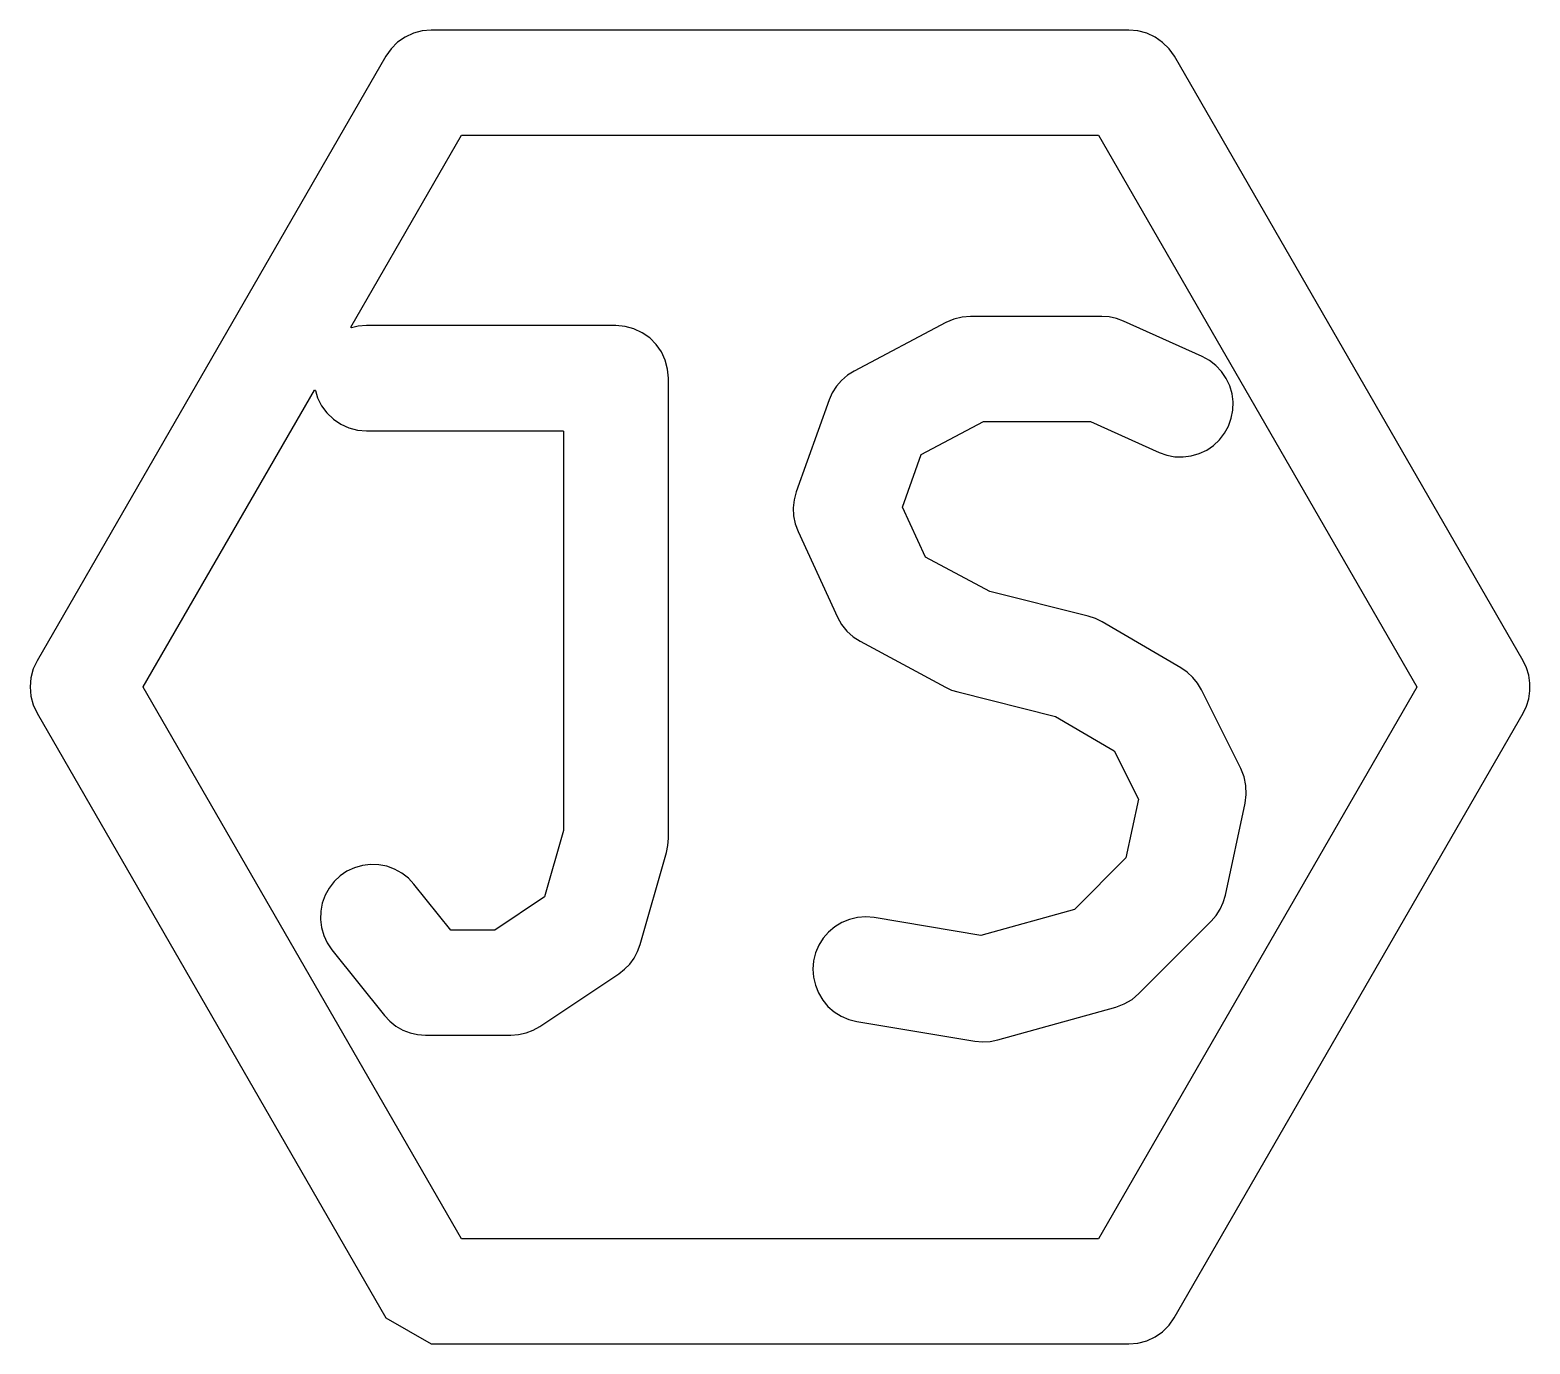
# Model space of a CAD drawing. Header units: millimetres. Extents: x -5.7 to 5.7, y -5 to 5.
import ezdxf

# ---------------------------------------------------------------- set-up
doc = ezdxf.new("R2010")
doc.units = ezdxf.units.MM

msp = doc.modelspace()

# ---------------------------------------------------------------- linework, layer by layer
at = {"layer": 'WATERMARK'}
for points in [[(2.72505, -4.99394), (2.79241, -4.97593), (2.85561, -4.9465), (2.91275, -4.90654), (2.96207, -4.85727), (3.00216, -4.80009), (5.65798, -0.20008), (5.68389, -0.14631), (5.70154, -0.08919), (5.71047, -0.03008), (5.7105, 0.0297), (5.70162, 0.08882), (5.68402, 0.14596), (5.65807, 0.19992), (3.00227, 4.79991), (2.96235, 4.85694), (2.91308, 4.90626), (2.85599, 4.94628), (2.79282, 4.97578), (2.72548, 4.99387), (2.65592, 4.99999), (-2.6557, 5), (-2.72505, 4.99394), (-2.79241, 4.97593), (-2.85561, 4.9465), (-2.91275, 4.90654), (-2.96207, 4.85727), (-3.00216, 4.80009), (-5.65798, 0.20009), (-5.6874, 0.13701), (-5.70549, 0.06967), (-5.7116, 0.00022), (-5.70556, -0.06924), (-5.68755, -0.1366), (-5.65808, -0.1999), (-3.00219, -4.79997), (-2.65609, -4.99984), (2.6557, -5)], [(-2.42328, -4.19983), (-2.42552, -4.19854), (-4.8488, -0.00129), (-4.8488, 0.00129), (-3.54511, 2.25834), (-3.54011, 2.25834), (-3.53828, 2.25651), (-3.52131, 2.2013), (-3.49079, 2.1406), (-3.45071, 2.08627), (-3.40174, 2.03918), (-3.34551, 2.00106), (-3.28363, 1.973), (-3.2179, 1.95582), (-3.15011, 1.95001), (-1.65371, 1.94983), (-1.65017, 1.94629), (-1.65, -1.09328), (-1.79423, -1.59817), (-2.17102, -1.84974), (-2.50664, -1.84983), (-2.78759, -1.5002), (-2.83045, -1.45448), (-2.88, -1.41595), (-2.93496, -1.38565), (-2.99399, -1.36431), (-3.05563, -1.35248), (-3.11837, -1.35043), (-3.18065, -1.35823), (-3.24094, -1.37566), (-3.29776, -1.40232), (-3.34972, -1.43754), (-3.39552, -1.48045), (-3.43405, -1.53), (-3.46435, -1.58496), (-3.48569, -1.64399), (-3.49752, -1.70563), (-3.49957, -1.76837), (-3.49177, -1.83065), (-3.47434, -1.89094), (-3.44768, -1.94776), (-3.41241, -1.9998), (-3.01241, -2.49981), (-2.97182, -2.54344), (-2.92514, -2.58061), (-2.87344, -2.61043), (-2.81788, -2.63222), (-2.7597, -2.64551), (-2.70009, -2.64999), (-2.05009, -2.65), (-1.99159, -2.6457), (-1.93427, -2.63288), (-1.87943, -2.6118), (-1.8282, -2.58287), (-1.22819, -2.18287), (-1.18372, -2.14847), (-1.14444, -2.10812), (-1.11122, -2.06265), (-1.08472, -2.01297), (-1.06542, -1.95997), (-0.86541, -1.25997), (-0.8539, -1.20565), (-0.85001, -1.15009), (-0.85, 2.34989), (-0.85606, 2.41924), (-0.87407, 2.4866), (-0.9035, 2.5498), (-0.94346, 2.60694), (-0.99273, 2.65626), (-1.04982, 2.69628), (-1.11299, 2.72578), (-1.18033, 2.74387), (-1.24989, 2.74999), (-3.1499, 2.75), (-3.2122, 2.74512), (-3.26326, 2.7331), (-3.26574, 2.73384), (-3.26812, 2.73823), (-2.42552, 4.19854), (-2.42328, 4.19983), (2.42448, 4.19933), (4.8488, 0.00129), (4.8488, -0.00129), (2.42448, -4.19933)], [(1.59992, -2.69686), (1.65697, -2.68543), (2.55696, -2.43544), (2.62105, -2.41156), (2.68024, -2.37707), (2.73276, -2.33291), (3.28278, -1.7829), (3.32028, -1.7396), (3.35127, -1.6913), (3.37503, -1.63907), (3.39109, -1.5839), (3.5411, -0.88391), (3.54961, -0.81717), (3.54682, -0.74983), (3.53277, -0.68392), (3.50781, -0.62121), (3.20781, -0.02119), (3.17831, 0.02847), (3.14192, 0.07345), (3.09942, 0.1127), (3.05162, 0.14546), (2.45163, 0.49547), (2.40095, 0.52041), (2.34709, 0.53803), (1.59618, 0.72577), (1.10763, 0.98885), (0.93211, 1.36869), (1.07434, 1.76836), (1.54934, 2.01987), (2.36308, 2.02), (2.88594, 1.7852), (2.94513, 1.76401), (3.0068, 1.75235), (3.06954, 1.75049), (3.13141, 1.75838), (3.19167, 1.77594), (3.24844, 1.80271), (3.30033, 1.83803), (3.34605, 1.88103), (3.38448, 1.93065), (3.41468, 1.98568), (3.43589, 2.04475), (3.44761, 2.10641), (3.44953, 2.16915), (3.44162, 2.23141), (3.42406, 2.29167), (3.39729, 2.34844), (3.36197, 2.40033), (3.31897, 2.44605), (3.26935, 2.48448), (3.21424, 2.51472), (2.61423, 2.78473), (2.56144, 2.80415), (2.50637, 2.816), (2.45009, 2.81999), (1.4501, 2.82), (1.38565, 2.81477), (1.32279, 2.79922), (1.26317, 2.77368), (0.56316, 2.40368), (0.51303, 2.37224), (0.46802, 2.33368), (0.42919, 2.2889), (0.39741, 2.23887), (0.37334, 2.18461), (0.12333, 1.48462), (0.10709, 1.42492), (0.10024, 1.36333), (0.10298, 1.30142), (0.11525, 1.24068), (0.13679, 1.18247), (0.43678, 0.53247), (0.46831, 0.47646), (0.50847, 0.42615), (0.55617, 0.38293), (0.61028, 0.34786), (1.26029, -0.00215), (1.30542, -0.02295), (1.35292, -0.03804), (2.09831, -0.22459), (2.54527, -0.48552), (2.72912, -0.85305), (2.6335, -1.30047), (2.24145, -1.69261), (1.52941, -1.89057), (0.71566, -1.75543), (0.65342, -1.75003), (0.59081, -1.75442), (0.52966, -1.76854), (0.47147, -1.79207), (0.41767, -1.8244), (0.3696, -1.86476), (0.32843, -1.91213), (0.29518, -1.96537), (0.27066, -2.02315), (0.25549, -2.08405), (0.25003, -2.14658), (0.25442, -2.20919), (0.26854, -2.27034), (0.29207, -2.32853), (0.3244, -2.38233), (0.36476, -2.4304), (0.41213, -2.47157), (0.46537, -2.50482), (0.52315, -2.52934), (0.58414, -2.54454), (1.48415, -2.69455), (1.54191, -2.69991)]]:
    msp.add_lwpolyline(points, close=True, dxfattribs=at)

doc.saveas('drawing.dxf')
